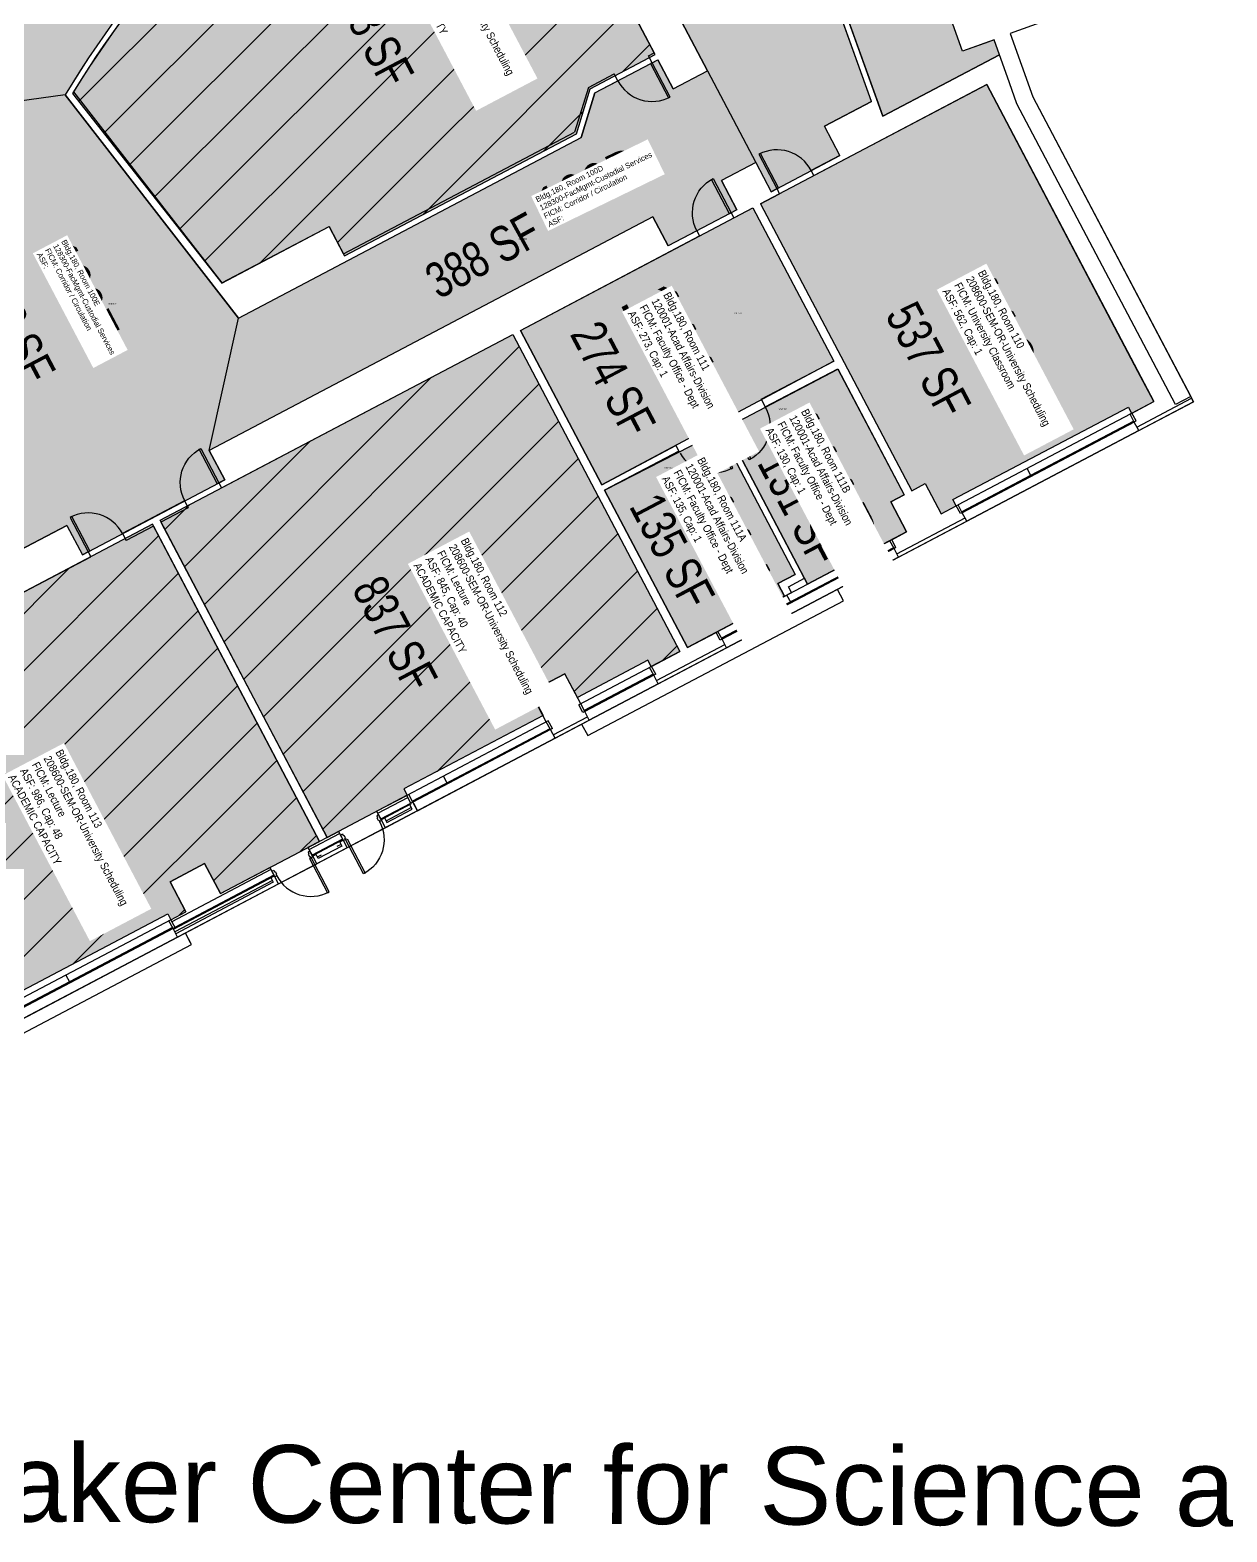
# Model space of a CAD drawing. Header units: inches. Extents: x 69211881 to 69215071, y 27675419 to 27678807.
# Drawn here: x 69212683 to 69213794, y 27675419 to 27676813 of the extents above; entities that cross this region are included whole.
import ezdxf
from ezdxf.enums import TextEntityAlignment as Align

# ---------------------------------------------------------------- set-up
doc = ezdxf.new("R2010")
doc.units = ezdxf.units.IN
doc.header["$LTSCALE"] = 0.25
doc.header["$MEASUREMENT"] = 0
doc.layers.get('0').update_dxf_attribs({"linetype": 'CONTINUOUS'})
for name, color, linetype in [('A-DOOR', 2, 'CONTINUOUS'), ('A-FLOR', 3, 'CONTINUOUS'), ('A-GLAZ', 1, 'CONTINUOUS'), ('A-IDEN-RNUM', 7, 'CONTINUOUS'), ('A-IDEN-SNUM', 4, 'CONTINUOUS'), ('A-IDEN-VNUM', 4, 'CONTINUOUS'), ('A-TTLB', 4, 'CONTINUOUS'), ('A-WALL', 5, 'CONTINUOUS'), ('AREA-ASSIGN', 7, 'CONTINUOUS'), ('AREA-GROSS', 1, 'CONTINUOUS'), ('AREA-TEXT', 3, 'CONTINUOUS'), ('Rooms-Capacity', 4, 'CONTINUOUS'), ('Rooms-Category-Color', 7, 'CONTINUOUS'), ('Rooms-College-Color', 7, 'CONTINUOUS'), ('Rooms-Department-Color', 7, 'CONTINUOUS'), ('Rooms-Division-Color', 7, 'CONTINUOUS'), ('Rooms-Information', 7, 'CONTINUOUS')]:
    doc.layers.add(name, color=color, linetype=linetype)
doc.styles.add('CP_AREA', font='arial.ttf', dxfattribs={"height": 15})
doc.styles.add('CP_ROOMSNUMBER', font='arial.ttf', dxfattribs={"height": 1})
doc.styles.add('CP_ROOMVNUMBER', font='arial.ttf', dxfattribs={"width": 0.85, "height": 0.075})
doc.styles.add('CP_TITLE', font='arial.ttf', dxfattribs={"width": 0.85, "height": 0.125})
pattern_1 = [(45, (0, 0), (-26.516504294, 26.516504294), [])]

# ---------------------------------------------------------------- blocks, each defined once
blk = doc.blocks.new('Z08D36')
at = {"linetype": 'Continuous', "lineweight": -3}
blk.add_lwpolyline([(-18, 0), (-16.25, 0), (-16.25, 36), (-18, 36)], close=True, dxfattribs=at)
blk.add_arc((-18, 0), 36, 0, 90)

msp = doc.modelspace()

# ---------------------------------------------------------------- hatches: boundary and pattern name
at = {"layer": 'Rooms-Capacity'}
h = msp.add_hatch(dxfattribs=at)
h.set_pattern_fill('ANSI31', color=256, scale=300, style=0)
h.set_pattern_definition(pattern_1)
edge = h.paths.add_edge_path()
edge.add_line((69212722.9, 27676753.8), (69212861.4, 27676577.8))
edge.add_line((69212861.4, 27676577.8), (69212961.1, 27676630.3))
edge.add_line((69212961.1, 27676630.3), (69212975.4, 27676603.1))
edge.add_line((69212975.4, 27676603.1), (69213190.5, 27676716.4))
edge.add_line((69213190.5, 27676716.4), (69213203.3, 27676758))
edge.add_line((69213203.3, 27676758), (69213263.6, 27676789.8))
edge.add_line((69213263.6, 27676789.8), (69213113.6, 27677074.5))
edge.add_line((69213113.6, 27677074.5), (69213053.3, 27677042.7))
edge.add_line((69213053.3, 27677042.7), (69213015.4, 27677054.5))
edge.add_arc((69213530.7, 27676260.6), 946.4, 122.989, 148.5983)
h = msp.add_hatch(dxfattribs=at)
h.set_pattern_fill('ANSI31', color=256, scale=300, style=0)
h.set_pattern_definition(pattern_1)
h.paths.add_polyline_path([(69213159.6, 27676176.4), (69213030.4, 27676108.3), (69213033.5, 27676102.6), (69212959.1, 27676063.4), (69212804.1, 27676357.7), (69213131.4, 27676530.2), (69213286.5, 27676235.9), (69213259.9, 27676221.9), (69213256.9, 27676227.7), (69213191.4, 27676193.2), (69213179.8, 27676215.3), (69213147.9, 27676198.5), (69213159.6, 27676176.4)])
h = msp.add_hatch(dxfattribs=at)
h.set_pattern_fill('ANSI31', color=256, scale=300, style=0)
h.set_pattern_definition(pattern_1)
h.paths.add_polyline_path([(69212814.1, 27675987), (69212828.2, 27675994.4), (69212813.5, 27676022.3), (69212845.4, 27676039.1), (69212860.1, 27676011.2), (69212952.1, 27676059.7), (69212797, 27676354), (69212426.3, 27676158.7), (69212564.8, 27675895.9), (69212581.4, 27675864.4), (69212589.3, 27675868.6), (69212586.5, 27675873.9), (69212811.3, 27675992.3), (69212814.1, 27675987)])
at = {"layer": 'Rooms-Category-Color', "true_color": 0xadadad}
for points in [[(69213041.7, 27677216), (69213129, 27677122.5), (69213312.3, 27676774.7), (69213357, 27676689.8), (69213371.4, 27676662.6), (69213435.1, 27676696.1), (69213420.7, 27676723.3), (69213464.4, 27676746.4), (69213298.9, 27677206.5), (69213302.7, 27677309.9)], [(69213474.9, 27676732.7), (69213583.1, 27676789.7), (69213578.1, 27676803.4), (69213548.9, 27676792.9), (69213536.7, 27676826.8), (69213570.6, 27676839), (69213577.2, 27676820.6), (69213676.3, 27676856.3), (69213523.3, 27677281.7), (69213424.1, 27677246), (69213471.9, 27677113.3), (69213451.9, 27677106.1), (69213504.1, 27676961), (69213405.5, 27676925.5)], [(69213312.3, 27676774.7), (69213357, 27676689.8), (69213325.2, 27676673), (69213339.5, 27676645.8), (69213275.8, 27676612.2), (69213261.5, 27676639.4), (69212849.8, 27676422.5), (69212876.8, 27676545.2), (69213194.8, 27676712.8), (69213207.7, 27676754.4), (69213266.1, 27676785.1), (69213280.4, 27676757.9)], [(69212716.1, 27676752.5), (69212486.3, 27676720.5), (69212459.1, 27676706.2), (69212492.6, 27676642.5), (69212519.9, 27676656.8), (69212654.6, 27676401), (69212627.4, 27676386.7), (69212661, 27676323), (69212717.7, 27676352.9), (69212732.1, 27676325.7), (69212864.1, 27676395.3), (69212849.8, 27676422.5), (69212876.8, 27676545.2)]]:
    msp.add_hatch(color=253, dxfattribs=at).paths.add_polyline_path(points)
h = msp.add_hatch(color=253, dxfattribs=at)
edge = h.paths.add_edge_path()
edge.add_line((69212716.1, 27676752.5), (69212486.3, 27676720.5))
edge.add_line((69212486.3, 27676720.5), (69212463.6, 27676763.6))
edge.add_line((69212463.6, 27676763.6), (69212445.4, 27676754.6))
edge.add_line((69212445.4, 27676754.6), (69212348.6, 27676938.3))
edge.add_line((69212348.6, 27676938.3), (69212364.9, 27676947.5))
edge.add_line((69212364.9, 27676947.5), (69212395.7, 27676976.6))
edge.add_line((69212395.7, 27676976.6), (69212391.3, 27676979.2))
edge.add_line((69212391.3, 27676979.2), (69212396, 27676986.9))
edge.add_line((69212396, 27676986.9), (69212437.9, 27677056.2))
edge.add_line((69212437.9, 27677056.2), (69212463.7, 27677040.6))
edge.add_line((69212463.7, 27677040.6), (69212635, 27677202.1))
edge.add_line((69212635, 27677202.1), (69212620.9, 27677228.8))
edge.add_line((69212620.9, 27677228.8), (69212628.9, 27677233))
edge.add_line((69212628.9, 27677233), (69212700.5, 27677270.8))
edge.add_line((69212700.5, 27677270.8), (69212779.2, 27677121.6))
edge.add_line((69212779.2, 27677121.6), (69212974, 27677191.7))
edge.add_line((69212974, 27677191.7), (69212963.5, 27677220.6))
edge.add_line((69212963.5, 27677220.6), (69213031.3, 27677245))
edge.add_line((69213031.3, 27677245), (69213041.7, 27677216))
edge.add_line((69213041.7, 27677216), (69213129, 27677122.5))
edge.add_line((69213129, 27677122.5), (69213097.2, 27677105.7))
edge.add_line((69213097.2, 27677105.7), (69213111.1, 27677079.2))
edge.add_line((69213111.1, 27677079.2), (69213052.8, 27677048.4))
edge.add_line((69213052.8, 27677048.4), (69213014.7, 27677060.2))
edge.add_arc((69213530.7, 27676260.6), 951.6, 122.8372, 148.8751)
at = {"layer": 'Rooms-Category-Color', "true_color": 0xffff64}
h = msp.add_hatch(color=51, dxfattribs=at)
edge = h.paths.add_edge_path()
edge.add_line((69212722.9, 27676753.8), (69212861.4, 27676577.8))
edge.add_line((69212861.4, 27676577.8), (69212961.1, 27676630.3))
edge.add_line((69212961.1, 27676630.3), (69212975.4, 27676603.1))
edge.add_line((69212975.4, 27676603.1), (69213190.5, 27676716.4))
edge.add_line((69213190.5, 27676716.4), (69213203.3, 27676758))
edge.add_line((69213203.3, 27676758), (69213263.6, 27676789.8))
edge.add_line((69213263.6, 27676789.8), (69213113.6, 27677074.5))
edge.add_line((69213113.6, 27677074.5), (69213053.3, 27677042.7))
edge.add_line((69213053.3, 27677042.7), (69213015.4, 27677054.5))
edge.add_arc((69213530.7, 27676260.6), 946.4, 122.989, 148.5983)
for points in [[(69213705.8, 27676456.9), (69213726.4, 27676467.8), (69213711.7, 27676495.7), (69213571.4, 27676762), (69213361.4, 27676651.4), (69213501.8, 27676385.1), (69213514.3, 27676391.7), (69213529, 27676363.7), (69213543, 27676371.1), (69213540, 27676376.9), (69213702.8, 27676462.6), (69213705.8, 27676456.9)], [(69213159.6, 27676176.4), (69213030.4, 27676108.3), (69213033.5, 27676102.6), (69212959.1, 27676063.4), (69212804.1, 27676357.7), (69213131.4, 27676530.2), (69213286.5, 27676235.9), (69213259.9, 27676221.9), (69213256.9, 27676227.7), (69213191.4, 27676193.2), (69213179.8, 27676215.3), (69213147.9, 27676198.5), (69213159.6, 27676176.4)], [(69212814.1, 27675987), (69212828.2, 27675994.4), (69212813.5, 27676022.3), (69212845.4, 27676039.1), (69212860.1, 27676011.2), (69212952.1, 27676059.7), (69212797, 27676354), (69212426.3, 27676158.7), (69212564.8, 27675895.9), (69212581.4, 27675864.4), (69212589.3, 27675868.6), (69212586.5, 27675873.9), (69212811.3, 27675992.3), (69212814.1, 27675987)]]:
    msp.add_hatch(color=51, dxfattribs=at).paths.add_polyline_path(points)
at = {"layer": 'Rooms-Category-Color', "true_color": 0xfa9ba3}
for points in [[(69213138.5, 27676533.9), (69213354.3, 27676647.7), (69213429.3, 27676505.4), (69213214, 27676390.6)], [(69213328.9, 27676443), (69213433.2, 27676498), (69213494.7, 27676381.4), (69213482.3, 27676374.8), (69213497, 27676346.9), (69213405.1, 27676298.4), (69213328.9, 27676443)], [(69213216.7, 27676385.5), (69213323.5, 27676440.4), (69213393.5, 27676307.5), (69213377.5, 27676299.1), (69213383.7, 27676287.2), (69213293.6, 27676239.6)]]:
    msp.add_hatch(color=241, dxfattribs=at).paths.add_polyline_path(points)
at = {"layer": 'Rooms-College-Color', "true_color": 0xadadad}
for points in [[(69213041.7, 27677216), (69213129, 27677122.5), (69213312.3, 27676774.7), (69213357, 27676689.8), (69213371.4, 27676662.6), (69213435.1, 27676696.1), (69213420.7, 27676723.3), (69213464.4, 27676746.4), (69213298.9, 27677206.5), (69213302.7, 27677309.9)], [(69213474.9, 27676732.7), (69213583.1, 27676789.7), (69213578.1, 27676803.4), (69213548.9, 27676792.9), (69213536.7, 27676826.8), (69213570.6, 27676839), (69213577.2, 27676820.6), (69213676.3, 27676856.3), (69213523.3, 27677281.7), (69213424.1, 27677246), (69213471.9, 27677113.3), (69213451.9, 27677106.1), (69213504.1, 27676961), (69213405.5, 27676925.5)], [(69213312.3, 27676774.7), (69213357, 27676689.8), (69213325.2, 27676673), (69213339.5, 27676645.8), (69213275.8, 27676612.2), (69213261.5, 27676639.4), (69212849.8, 27676422.5), (69212876.8, 27676545.2), (69213194.8, 27676712.8), (69213207.7, 27676754.4), (69213266.1, 27676785.1), (69213280.4, 27676757.9)], [(69212716.1, 27676752.5), (69212486.3, 27676720.5), (69212459.1, 27676706.2), (69212492.6, 27676642.5), (69212519.9, 27676656.8), (69212654.6, 27676401), (69212627.4, 27676386.7), (69212661, 27676323), (69212717.7, 27676352.9), (69212732.1, 27676325.7), (69212864.1, 27676395.3), (69212849.8, 27676422.5), (69212876.8, 27676545.2)]]:
    msp.add_hatch(color=253, dxfattribs=at).paths.add_polyline_path(points)
h = msp.add_hatch(color=253, dxfattribs=at)
edge = h.paths.add_edge_path()
edge.add_line((69212716.1, 27676752.5), (69212486.3, 27676720.5))
edge.add_line((69212486.3, 27676720.5), (69212463.6, 27676763.6))
edge.add_line((69212463.6, 27676763.6), (69212445.4, 27676754.6))
edge.add_line((69212445.4, 27676754.6), (69212348.6, 27676938.3))
edge.add_line((69212348.6, 27676938.3), (69212364.9, 27676947.5))
edge.add_line((69212364.9, 27676947.5), (69212395.7, 27676976.6))
edge.add_line((69212395.7, 27676976.6), (69212391.3, 27676979.2))
edge.add_line((69212391.3, 27676979.2), (69212396, 27676986.9))
edge.add_line((69212396, 27676986.9), (69212437.9, 27677056.2))
edge.add_line((69212437.9, 27677056.2), (69212463.7, 27677040.6))
edge.add_line((69212463.7, 27677040.6), (69212635, 27677202.1))
edge.add_line((69212635, 27677202.1), (69212620.9, 27677228.8))
edge.add_line((69212620.9, 27677228.8), (69212628.9, 27677233))
edge.add_line((69212628.9, 27677233), (69212700.5, 27677270.8))
edge.add_line((69212700.5, 27677270.8), (69212779.2, 27677121.6))
edge.add_line((69212779.2, 27677121.6), (69212974, 27677191.7))
edge.add_line((69212974, 27677191.7), (69212963.5, 27677220.6))
edge.add_line((69212963.5, 27677220.6), (69213031.3, 27677245))
edge.add_line((69213031.3, 27677245), (69213041.7, 27677216))
edge.add_line((69213041.7, 27677216), (69213129, 27677122.5))
edge.add_line((69213129, 27677122.5), (69213097.2, 27677105.7))
edge.add_line((69213097.2, 27677105.7), (69213111.1, 27677079.2))
edge.add_line((69213111.1, 27677079.2), (69213052.8, 27677048.4))
edge.add_line((69213052.8, 27677048.4), (69213014.7, 27677060.2))
edge.add_arc((69213530.7, 27676260.6), 951.6, 122.8372, 148.8751)
at = {"layer": 'Rooms-College-Color', "true_color": 0xffff64}
h = msp.add_hatch(color=51, dxfattribs=at)
edge = h.paths.add_edge_path()
edge.add_line((69212722.9, 27676753.8), (69212861.4, 27676577.8))
edge.add_line((69212861.4, 27676577.8), (69212961.1, 27676630.3))
edge.add_line((69212961.1, 27676630.3), (69212975.4, 27676603.1))
edge.add_line((69212975.4, 27676603.1), (69213190.5, 27676716.4))
edge.add_line((69213190.5, 27676716.4), (69213203.3, 27676758))
edge.add_line((69213203.3, 27676758), (69213263.6, 27676789.8))
edge.add_line((69213263.6, 27676789.8), (69213113.6, 27677074.5))
edge.add_line((69213113.6, 27677074.5), (69213053.3, 27677042.7))
edge.add_line((69213053.3, 27677042.7), (69213015.4, 27677054.5))
edge.add_arc((69213530.7, 27676260.6), 946.4, 122.989, 148.5983)
at = {"layer": 'Rooms-College-Color', "true_color": 0xffe090}
msp.add_hatch(color=41, dxfattribs=at).paths.add_polyline_path([(69213705.8, 27676456.9), (69213726.4, 27676467.8), (69213711.7, 27676495.7), (69213571.4, 27676762), (69213361.4, 27676651.4), (69213501.8, 27676385.1), (69213514.3, 27676391.7), (69213529, 27676363.7), (69213543, 27676371.1), (69213540, 27676376.9), (69213702.8, 27676462.6), (69213705.8, 27676456.9)])
at = {"layer": 'Rooms-College-Color', "true_color": 0xffff64}
for points in [[(69213138.5, 27676533.9), (69213354.3, 27676647.7), (69213429.3, 27676505.4), (69213214, 27676390.6)], [(69213159.6, 27676176.4), (69213030.4, 27676108.3), (69213033.5, 27676102.6), (69212959.1, 27676063.4), (69212804.1, 27676357.7), (69213131.4, 27676530.2), (69213286.5, 27676235.9), (69213259.9, 27676221.9), (69213256.9, 27676227.7), (69213191.4, 27676193.2), (69213179.8, 27676215.3), (69213147.9, 27676198.5), (69213159.6, 27676176.4)], [(69213328.9, 27676443), (69213433.2, 27676498), (69213494.7, 27676381.4), (69213482.3, 27676374.8), (69213497, 27676346.9), (69213405.1, 27676298.4), (69213328.9, 27676443)], [(69213216.7, 27676385.5), (69213323.5, 27676440.4), (69213393.5, 27676307.5), (69213377.5, 27676299.1), (69213383.7, 27676287.2), (69213293.6, 27676239.6)], [(69212814.1, 27675987), (69212828.2, 27675994.4), (69212813.5, 27676022.3), (69212845.4, 27676039.1), (69212860.1, 27676011.2), (69212952.1, 27676059.7), (69212797, 27676354), (69212426.3, 27676158.7), (69212564.8, 27675895.9), (69212581.4, 27675864.4), (69212589.3, 27675868.6), (69212586.5, 27675873.9), (69212811.3, 27675992.3), (69212814.1, 27675987)]]:
    msp.add_hatch(color=51, dxfattribs=at).paths.add_polyline_path(points)
at = {"layer": 'Rooms-Department-Color', "true_color": 0xacacac}
for points in [[(69213041.7, 27677216), (69213129, 27677122.5), (69213312.3, 27676774.7), (69213357, 27676689.8), (69213371.4, 27676662.6), (69213435.1, 27676696.1), (69213420.7, 27676723.3), (69213464.4, 27676746.4), (69213298.9, 27677206.5), (69213302.7, 27677309.9)], [(69213474.9, 27676732.7), (69213583.1, 27676789.7), (69213578.1, 27676803.4), (69213548.9, 27676792.9), (69213536.7, 27676826.8), (69213570.6, 27676839), (69213577.2, 27676820.6), (69213676.3, 27676856.3), (69213523.3, 27677281.7), (69213424.1, 27677246), (69213471.9, 27677113.3), (69213451.9, 27677106.1), (69213504.1, 27676961), (69213405.5, 27676925.5)], [(69213312.3, 27676774.7), (69213357, 27676689.8), (69213325.2, 27676673), (69213339.5, 27676645.8), (69213275.8, 27676612.2), (69213261.5, 27676639.4), (69212849.8, 27676422.5), (69212876.8, 27676545.2), (69213194.8, 27676712.8), (69213207.7, 27676754.4), (69213266.1, 27676785.1), (69213280.4, 27676757.9)], [(69212716.1, 27676752.5), (69212486.3, 27676720.5), (69212459.1, 27676706.2), (69212492.6, 27676642.5), (69212519.9, 27676656.8), (69212654.6, 27676401), (69212627.4, 27676386.7), (69212661, 27676323), (69212717.7, 27676352.9), (69212732.1, 27676325.7), (69212864.1, 27676395.3), (69212849.8, 27676422.5), (69212876.8, 27676545.2)]]:
    msp.add_hatch(color=253, dxfattribs=at).paths.add_polyline_path(points)
h = msp.add_hatch(color=253, dxfattribs=at)
edge = h.paths.add_edge_path()
edge.add_line((69212716.1, 27676752.5), (69212486.3, 27676720.5))
edge.add_line((69212486.3, 27676720.5), (69212463.6, 27676763.6))
edge.add_line((69212463.6, 27676763.6), (69212445.4, 27676754.6))
edge.add_line((69212445.4, 27676754.6), (69212348.6, 27676938.3))
edge.add_line((69212348.6, 27676938.3), (69212364.9, 27676947.5))
edge.add_line((69212364.9, 27676947.5), (69212395.7, 27676976.6))
edge.add_line((69212395.7, 27676976.6), (69212391.3, 27676979.2))
edge.add_line((69212391.3, 27676979.2), (69212396, 27676986.9))
edge.add_line((69212396, 27676986.9), (69212437.9, 27677056.2))
edge.add_line((69212437.9, 27677056.2), (69212463.7, 27677040.6))
edge.add_line((69212463.7, 27677040.6), (69212635, 27677202.1))
edge.add_line((69212635, 27677202.1), (69212620.9, 27677228.8))
edge.add_line((69212620.9, 27677228.8), (69212628.9, 27677233))
edge.add_line((69212628.9, 27677233), (69212700.5, 27677270.8))
edge.add_line((69212700.5, 27677270.8), (69212779.2, 27677121.6))
edge.add_line((69212779.2, 27677121.6), (69212974, 27677191.7))
edge.add_line((69212974, 27677191.7), (69212963.5, 27677220.6))
edge.add_line((69212963.5, 27677220.6), (69213031.3, 27677245))
edge.add_line((69213031.3, 27677245), (69213041.7, 27677216))
edge.add_line((69213041.7, 27677216), (69213129, 27677122.5))
edge.add_line((69213129, 27677122.5), (69213097.2, 27677105.7))
edge.add_line((69213097.2, 27677105.7), (69213111.1, 27677079.2))
edge.add_line((69213111.1, 27677079.2), (69213052.8, 27677048.4))
edge.add_line((69213052.8, 27677048.4), (69213014.7, 27677060.2))
edge.add_arc((69213530.7, 27676260.6), 951.6, 122.8372, 148.8751)
at = {"layer": 'Rooms-Department-Color', "true_color": 0x003fff}
h = msp.add_hatch(color=160, dxfattribs=at)
edge = h.paths.add_edge_path()
edge.add_line((69212722.9, 27676753.8), (69212861.4, 27676577.8))
edge.add_line((69212861.4, 27676577.8), (69212961.1, 27676630.3))
edge.add_line((69212961.1, 27676630.3), (69212975.4, 27676603.1))
edge.add_line((69212975.4, 27676603.1), (69213190.5, 27676716.4))
edge.add_line((69213190.5, 27676716.4), (69213203.3, 27676758))
edge.add_line((69213203.3, 27676758), (69213263.6, 27676789.8))
edge.add_line((69213263.6, 27676789.8), (69213113.6, 27677074.5))
edge.add_line((69213113.6, 27677074.5), (69213053.3, 27677042.7))
edge.add_line((69213053.3, 27677042.7), (69213015.4, 27677054.5))
edge.add_arc((69213530.7, 27676260.6), 946.4, 122.989, 148.5983)
for points in [[(69213705.8, 27676456.9), (69213726.4, 27676467.8), (69213711.7, 27676495.7), (69213571.4, 27676762), (69213361.4, 27676651.4), (69213501.8, 27676385.1), (69213514.3, 27676391.7), (69213529, 27676363.7), (69213543, 27676371.1), (69213540, 27676376.9), (69213702.8, 27676462.6), (69213705.8, 27676456.9)], [(69213159.6, 27676176.4), (69213030.4, 27676108.3), (69213033.5, 27676102.6), (69212959.1, 27676063.4), (69212804.1, 27676357.7), (69213131.4, 27676530.2), (69213286.5, 27676235.9), (69213259.9, 27676221.9), (69213256.9, 27676227.7), (69213191.4, 27676193.2), (69213179.8, 27676215.3), (69213147.9, 27676198.5), (69213159.6, 27676176.4)], [(69212814.1, 27675987), (69212828.2, 27675994.4), (69212813.5, 27676022.3), (69212845.4, 27676039.1), (69212860.1, 27676011.2), (69212952.1, 27676059.7), (69212797, 27676354), (69212426.3, 27676158.7), (69212564.8, 27675895.9), (69212581.4, 27675864.4), (69212589.3, 27675868.6), (69212586.5, 27675873.9), (69212811.3, 27675992.3), (69212814.1, 27675987)]]:
    msp.add_hatch(color=160, dxfattribs=at).paths.add_polyline_path(points)
at = {"layer": 'Rooms-Department-Color', "true_color": 0x62f98f}
for points in [[(69213138.5, 27676533.9), (69213354.3, 27676647.7), (69213429.3, 27676505.4), (69213214, 27676390.6)], [(69213328.9, 27676443), (69213433.2, 27676498), (69213494.7, 27676381.4), (69213482.3, 27676374.8), (69213497, 27676346.9), (69213405.1, 27676298.4), (69213328.9, 27676443)], [(69213216.7, 27676385.5), (69213323.5, 27676440.4), (69213393.5, 27676307.5), (69213377.5, 27676299.1), (69213383.7, 27676287.2), (69213293.6, 27676239.6)]]:
    msp.add_hatch(color=91, dxfattribs=at).paths.add_polyline_path(points)
at = {"layer": 'Rooms-Division-Color', "true_color": 0xadadad}
for points in [[(69213041.7, 27677216), (69213129, 27677122.5), (69213312.3, 27676774.7), (69213357, 27676689.8), (69213371.4, 27676662.6), (69213435.1, 27676696.1), (69213420.7, 27676723.3), (69213464.4, 27676746.4), (69213298.9, 27677206.5), (69213302.7, 27677309.9)], [(69213474.9, 27676732.7), (69213583.1, 27676789.7), (69213578.1, 27676803.4), (69213548.9, 27676792.9), (69213536.7, 27676826.8), (69213570.6, 27676839), (69213577.2, 27676820.6), (69213676.3, 27676856.3), (69213523.3, 27677281.7), (69213424.1, 27677246), (69213471.9, 27677113.3), (69213451.9, 27677106.1), (69213504.1, 27676961), (69213405.5, 27676925.5)], [(69213312.3, 27676774.7), (69213357, 27676689.8), (69213325.2, 27676673), (69213339.5, 27676645.8), (69213275.8, 27676612.2), (69213261.5, 27676639.4), (69212849.8, 27676422.5), (69212876.8, 27676545.2), (69213194.8, 27676712.8), (69213207.7, 27676754.4), (69213266.1, 27676785.1), (69213280.4, 27676757.9)], [(69212716.1, 27676752.5), (69212486.3, 27676720.5), (69212459.1, 27676706.2), (69212492.6, 27676642.5), (69212519.9, 27676656.8), (69212654.6, 27676401), (69212627.4, 27676386.7), (69212661, 27676323), (69212717.7, 27676352.9), (69212732.1, 27676325.7), (69212864.1, 27676395.3), (69212849.8, 27676422.5), (69212876.8, 27676545.2)]]:
    msp.add_hatch(color=253, dxfattribs=at).paths.add_polyline_path(points)
h = msp.add_hatch(color=253, dxfattribs=at)
edge = h.paths.add_edge_path()
edge.add_line((69212716.1, 27676752.5), (69212486.3, 27676720.5))
edge.add_line((69212486.3, 27676720.5), (69212463.6, 27676763.6))
edge.add_line((69212463.6, 27676763.6), (69212445.4, 27676754.6))
edge.add_line((69212445.4, 27676754.6), (69212348.6, 27676938.3))
edge.add_line((69212348.6, 27676938.3), (69212364.9, 27676947.5))
edge.add_line((69212364.9, 27676947.5), (69212395.7, 27676976.6))
edge.add_line((69212395.7, 27676976.6), (69212391.3, 27676979.2))
edge.add_line((69212391.3, 27676979.2), (69212396, 27676986.9))
edge.add_line((69212396, 27676986.9), (69212437.9, 27677056.2))
edge.add_line((69212437.9, 27677056.2), (69212463.7, 27677040.6))
edge.add_line((69212463.7, 27677040.6), (69212635, 27677202.1))
edge.add_line((69212635, 27677202.1), (69212620.9, 27677228.8))
edge.add_line((69212620.9, 27677228.8), (69212628.9, 27677233))
edge.add_line((69212628.9, 27677233), (69212700.5, 27677270.8))
edge.add_line((69212700.5, 27677270.8), (69212779.2, 27677121.6))
edge.add_line((69212779.2, 27677121.6), (69212974, 27677191.7))
edge.add_line((69212974, 27677191.7), (69212963.5, 27677220.6))
edge.add_line((69212963.5, 27677220.6), (69213031.3, 27677245))
edge.add_line((69213031.3, 27677245), (69213041.7, 27677216))
edge.add_line((69213041.7, 27677216), (69213129, 27677122.5))
edge.add_line((69213129, 27677122.5), (69213097.2, 27677105.7))
edge.add_line((69213097.2, 27677105.7), (69213111.1, 27677079.2))
edge.add_line((69213111.1, 27677079.2), (69213052.8, 27677048.4))
edge.add_line((69213052.8, 27677048.4), (69213014.7, 27677060.2))
edge.add_arc((69213530.7, 27676260.6), 951.6, 122.8372, 148.8751)
at = {"layer": 'Rooms-Division-Color', "true_color": 0x003fff}
h = msp.add_hatch(color=160, dxfattribs=at)
edge = h.paths.add_edge_path()
edge.add_line((69212722.9, 27676753.8), (69212861.4, 27676577.8))
edge.add_line((69212861.4, 27676577.8), (69212961.1, 27676630.3))
edge.add_line((69212961.1, 27676630.3), (69212975.4, 27676603.1))
edge.add_line((69212975.4, 27676603.1), (69213190.5, 27676716.4))
edge.add_line((69213190.5, 27676716.4), (69213203.3, 27676758))
edge.add_line((69213203.3, 27676758), (69213263.6, 27676789.8))
edge.add_line((69213263.6, 27676789.8), (69213113.6, 27677074.5))
edge.add_line((69213113.6, 27677074.5), (69213053.3, 27677042.7))
edge.add_line((69213053.3, 27677042.7), (69213015.4, 27677054.5))
edge.add_arc((69213530.7, 27676260.6), 946.4, 122.989, 148.5983)
for points in [[(69213705.8, 27676456.9), (69213726.4, 27676467.8), (69213711.7, 27676495.7), (69213571.4, 27676762), (69213361.4, 27676651.4), (69213501.8, 27676385.1), (69213514.3, 27676391.7), (69213529, 27676363.7), (69213543, 27676371.1), (69213540, 27676376.9), (69213702.8, 27676462.6), (69213705.8, 27676456.9)], [(69213159.6, 27676176.4), (69213030.4, 27676108.3), (69213033.5, 27676102.6), (69212959.1, 27676063.4), (69212804.1, 27676357.7), (69213131.4, 27676530.2), (69213286.5, 27676235.9), (69213259.9, 27676221.9), (69213256.9, 27676227.7), (69213191.4, 27676193.2), (69213179.8, 27676215.3), (69213147.9, 27676198.5), (69213159.6, 27676176.4)], [(69212814.1, 27675987), (69212828.2, 27675994.4), (69212813.5, 27676022.3), (69212845.4, 27676039.1), (69212860.1, 27676011.2), (69212952.1, 27676059.7), (69212797, 27676354), (69212426.3, 27676158.7), (69212564.8, 27675895.9), (69212581.4, 27675864.4), (69212589.3, 27675868.6), (69212586.5, 27675873.9), (69212811.3, 27675992.3), (69212814.1, 27675987)]]:
    msp.add_hatch(color=160, dxfattribs=at).paths.add_polyline_path(points)
at = {"layer": 'Rooms-Division-Color', "true_color": 0x62f98f}
for points in [[(69213138.5, 27676533.9), (69213354.3, 27676647.7), (69213429.3, 27676505.4), (69213214, 27676390.6)], [(69213328.9, 27676443), (69213433.2, 27676498), (69213494.7, 27676381.4), (69213482.3, 27676374.8), (69213497, 27676346.9), (69213405.1, 27676298.4), (69213328.9, 27676443)], [(69213216.7, 27676385.5), (69213323.5, 27676440.4), (69213393.5, 27676307.5), (69213377.5, 27676299.1), (69213383.7, 27676287.2), (69213293.6, 27676239.6)]]:
    msp.add_hatch(color=91, dxfattribs=at).paths.add_polyline_path(points)

# ---------------------------------------------------------------- linework, layer by layer
at = {"layer": 'A-DOOR'}
for points in [[(69213006.9, 27676084.3), (69213005.2, 27676083.4), (69213006, 27676081.8), (69213005.3, 27676081.5), (69213006.4, 27676079.3), (69213007.1, 27676079.7), (69213007.9, 27676078.1), (69213009.7, 27676079)], [(69212971.5, 27676065.6), (69212973.3, 27676066.6), (69212974.1, 27676065), (69212974.8, 27676065.4), (69212975.9, 27676063.2), (69212975.3, 27676062.9), (69212976.1, 27676061.3), (69212974.3, 27676060.4)], [(69212943.2, 27676050.7), (69212941.5, 27676049.8), (69212942.3, 27676048.2), (69212941.6, 27676047.9), (69212942.7, 27676045.7), (69212943.4, 27676046.1), (69212944.2, 27676044.5), (69212946, 27676045.5)], [(69212907.8, 27676032.1), (69212909.6, 27676033), (69212910.4, 27676031.5), (69212911.1, 27676031.8), (69212912.2, 27676029.7), (69212911.6, 27676029.3), (69212912.4, 27676027.8), (69212910.6, 27676026.8)]]:
    msp.add_lwpolyline(points, close=True, dxfattribs=at)
at = {"layer": 'A-FLOR'}
for p, q in [((69212959.1, 27676063.4), (69212952.1, 27676059.7)), ((69212827.6, 27675974.6), (69212831.9, 27675966.3)), ((69212833.2, 27675964), (69212827.6, 27675974.6)), ((69212549.8, 27675814.7), (69212833.2, 27675964))]:
    msp.add_line(p, q, dxfattribs=at)
msp.add_lwpolyline([(69213195.4, 27676168.4), (69213201, 27676157.8), (69213438.3, 27676282.9), (69213432.7, 27676293.5)], dxfattribs=at)
at = {"layer": 'A-GLAZ'}
for p, q in [((69213704.4, 27676456.1), (69213544.8, 27676372)), ((69213706.1, 27676457.1), (69213704.4, 27676456.1)), ((69213708.2, 27676448.8), (69213704.4, 27676456.1)), ((69213708.2, 27676448.8), (69213548.6, 27676364.7)), ((69213707.8, 27676449.7), (69213612, 27676399.3)), ((69213712.4, 27676440.9), (69213552.8, 27676356.8)), ((69213552.8, 27676356.8), (69213712.4, 27676440.9)), ((69213612.7, 27676398.5), (69213608.8, 27676405.8)), ((69213612, 27676399.3), (69213548.2, 27676365.6)), ((69213543, 27676371.1), (69213544.8, 27676372)), ((69213548.6, 27676364.7), (69213544.8, 27676372)), ((69213483.2, 27676339.6), (69213320.1, 27676253.6)), ((69213484.8, 27676332.2), (69213325.2, 27676248.2)), ((69213485.3, 27676331.4), (69213325.7, 27676247.3)), ((69213485.3, 27676331.4), (69213481.4, 27676338.7)), ((69213489.5, 27676323.4), (69213329.9, 27676239.3)), ((69213329.9, 27676239.3), (69213489.5, 27676323.4)), ((69213389.7, 27676281), (69213385.9, 27676288.3)), ((69213325.7, 27676247.3), (69213321.9, 27676254.6)), ((69213260.3, 27676222.1), (69213192.7, 27676186.5)), ((69213262.3, 27676213.9), (69213258.5, 27676221.2)), ((69213261.9, 27676214.8), (69213197.8, 27676181)), ((69213262.3, 27676213.9), (69213198.3, 27676180.1)), ((69213266.5, 27676205.9), (69213202.5, 27676172.2)), ((69213202.5, 27676172.2), (69213266.5, 27676205.9)), ((69213198.3, 27676180.1), (69213194.5, 27676187.4)), ((69213164.4, 27676171.6), (69213033.1, 27676102.4)), ((69213166, 27676164.2), (69213038.3, 27676096.9)), ((69213166.5, 27676163.4), (69213038.7, 27676096)), ((69213166.5, 27676163.4), (69213162.6, 27676170.7)), ((69213170.7, 27676155.4), (69213042.9, 27676088.1)), ((69213042.9, 27676088.1), (69213170.7, 27676155.4)), ((69213070.9, 27676113), (69213067.1, 27676120.3)), ((69213038.7, 27676096), (69213034.9, 27676103.3)), ((69213013.2, 27676072.4), (69212977.8, 27676053.8)), ((69212914.1, 27676020.2), (69212949.5, 27676038.8)), ((69212814.2, 27675987), (69212587.4, 27675867.5)), ((69212816.2, 27675978.8), (69212812.4, 27675986.1)), ((69212815.8, 27675979.7), (69212592.5, 27675862)), ((69212816.2, 27675978.8), (69212593, 27675861.1)), ((69212820.4, 27675970.8), (69212597.2, 27675853.2)), ((69212597.2, 27675853.2), (69212820.4, 27675970.8)), ((69212720.7, 27675928.5), (69212716.8, 27675935.7))]:
    msp.add_line(p, q, dxfattribs=at)
for points in [[(69213006.1, 27676085.8), (69213034.1, 27676100.5)], [(69213008.9, 27676080.5), (69213036.9, 27676095.2)], [(69213037.3, 27676094.6), (69213009.3, 27676079.8)], [(69213013.9, 27676078.9), (69213037.2, 27676091.1)], [(69212942.4, 27676052.2), (69212970.7, 27676067.1)], [(69212973.5, 27676061.8), (69212945.2, 27676046.9)], [(69212973.9, 27676061.2), (69212945.6, 27676046.3)], [(69212972.1, 27676056.8), (69212968.2, 27676054.8)], [(69212950.2, 27676045.3), (69212954.1, 27676047.3)], [(69212907, 27676033.6), (69212815.2, 27675985.1)], [(69212816.5, 27675978.2), (69212910.2, 27676027.6)], [(69212909.8, 27676028.3), (69212817.9, 27675979.8)], [(69212908.4, 27676023.3), (69212817.9, 27675975.6)]]:
    msp.add_lwpolyline(points, dxfattribs=at)
at = {"layer": 'A-WALL'}
for p, q in [((69213312.3, 27676774.7), (69213129, 27677122.5)), ((69213262.7, 27676791.5), (69213113.6, 27677074.5)), ((69213464.4, 27676746.4), (69213367.9, 27677014.6)), ((69213474.9, 27676732.7), (69213405.5, 27676925.5)), ((69213257.4, 27676788.7), (69213262.7, 27676791.5)), ((69213260.8, 27676782.3), (69213257.4, 27676788.7)), ((69213260.8, 27676782.3), (69213266.1, 27676785.1)), ((69213280.4, 27676757.9), (69213266.1, 27676785.1)), ((69213583.1, 27676789.7), (69213474.9, 27676732.7)), ((69213201.7, 27676759.4), (69213225.6, 27676772)), ((69213207.7, 27676754.4), (69213228.9, 27676765.5)), ((69213228.9, 27676765.5), (69213225.6, 27676772)), ((69213280.4, 27676757.9), (69213312.3, 27676774.7)), ((69213411, 27676677.5), (69213571.4, 27676762)), ((69213571.4, 27676762), (69213726.4, 27676467.8)), ((69212716.1, 27676752.5), (69212876.8, 27676545.2)), ((69212723.9, 27676755.4), (69212861.6, 27676577.9)), ((69213201.7, 27676759.4), (69213188.8, 27676717.8)), ((69213207.7, 27676754.4), (69213194.8, 27676712.8)), ((69213464.4, 27676746.4), (69213420.7, 27676723.3)), ((69213435.1, 27676696.1), (69213420.7, 27676723.3)), ((69212876.8, 27676545.2), (69213194.8, 27676712.8)), ((69212974.5, 27676604.9), (69213188.8, 27676717.8)), ((69213435.1, 27676696.1), (69213408.5, 27676682.1)), ((69213357, 27676689.8), (69213325.2, 27676673)), ((69213357, 27676689.8), (69213371.4, 27676662.6)), ((69213411, 27676677.5), (69213408.5, 27676682.1)), ((69213339.5, 27676645.8), (69213325.2, 27676673)), ((69213376.7, 27676665.4), (69213371.4, 27676662.6)), ((69213379.1, 27676660.7), (69213376.7, 27676665.4)), ((69213361.4, 27676651.4), (69213379.1, 27676660.7)), ((69213361.4, 27676651.4), (69213501.8, 27676385.1)), ((69213261.5, 27676639.4), (69212849.8, 27676422.5)), ((69213261.5, 27676639.4), (69213275.8, 27676612.2)), ((69213339.5, 27676645.8), (69213334.2, 27676643)), ((69213334.2, 27676643), (69213336.7, 27676638.3)), ((69213336.7, 27676638.3), (69213354.3, 27676647.7)), ((69213354.3, 27676647.7), (69213429.3, 27676505.4)), ((69212861.6, 27676577.9), (69212961.1, 27676630.3)), ((69212974.5, 27676604.9), (69212961.1, 27676630.3)), ((69213302.4, 27676626.2), (69213275.8, 27676612.2)), ((69213302.4, 27676626.2), (69213304.8, 27676621.6)), ((69213138.5, 27676533.9), (69213304.8, 27676621.6)), ((69212861.2, 27676387.8), (69213131.4, 27676530.2)), ((69213131.4, 27676530.2), (69213286.5, 27676235.9)), ((69213138.5, 27676533.9), (69213214, 27676390.6)), ((69213362.1, 27676469.9), (69213429.3, 27676505.4)), ((69213365.8, 27676462.8), (69213433.1, 27676498.3)), ((69213433.1, 27676498.3), (69213494.7, 27676381.4)), ((69213362.1, 27676469.9), (69213365.8, 27676462.8)), ((69213710.7, 27676444.1), (69213761.5, 27676470.9)), ((69213706.1, 27676457.1), (69213726.4, 27676467.8)), ((69213710, 27676449.8), (69213706.1, 27676457.1)), ((69213706.1, 27676457.1), (69213706.1, 27676457.1)), ((69213314.7, 27676444.1), (69213330.5, 27676452.7)), ((69213318.1, 27676437.8), (69213314.7, 27676444.1)), ((69213334.3, 27676445.7), (69213328.9, 27676443)), ((69213328.9, 27676443), (69213405.1, 27676298.4)), ((69213330.5, 27676452.7), (69213334.3, 27676445.7)), ((69213710, 27676449.8), (69213708.2, 27676448.8)), ((69213712.4, 27676440.9), (69213708.2, 27676448.8)), ((69213323.5, 27676440.4), (69213318.1, 27676437.8)), ((69213323.5, 27676440.4), (69213393.5, 27676307.5)), ((69212849.8, 27676422.5), (69212864.1, 27676395.3)), ((69213214, 27676390.6), (69213282.9, 27676427.2)), ((69213285.7, 27676421.9), (69213216.7, 27676385.5)), ((69213282.9, 27676427.2), (69213285.7, 27676421.9)), ((69212864.1, 27676395.3), (69212858.8, 27676392.5)), ((69212858.8, 27676392.5), (69212861.2, 27676387.8)), ((69213501.8, 27676385.1), (69213514.3, 27676391.7)), ((69213514.3, 27676391.7), (69213529, 27676363.7)), ((69212826.9, 27676375.7), (69212769.2, 27676345.3)), ((69212826.9, 27676375.7), (69212830.3, 27676369.3)), ((69213216.7, 27676385.5), (69213293.6, 27676239.6)), ((69213482.3, 27676374.8), (69213494.7, 27676381.4)), ((69213497, 27676346.9), (69213482.3, 27676374.8)), ((69212830.3, 27676369.3), (69212805, 27676355.9)), ((69213487.8, 27676326.6), (69213551.2, 27676360)), ((69213529, 27676363.7), (69213543, 27676371.1)), ((69213546.9, 27676363.8), (69213543, 27676371.1)), ((69213543, 27676371.1), (69213543, 27676371.1)), ((69213548.6, 27676364.7), (69213546.9, 27676363.8)), ((69213552.8, 27676356.8), (69213548.6, 27676364.7)), ((69212717.7, 27676352.9), (69212661, 27676323)), ((69212717.7, 27676352.9), (69212732.1, 27676325.7)), ((69212769.2, 27676345.3), (69212772.6, 27676338.9)), ((69212797.9, 27676352.2), (69212772.6, 27676338.9)), ((69212797.9, 27676352.2), (69212952.1, 27676059.7)), ((69212805, 27676355.9), (69212959.1, 27676063.4)), ((69213483.2, 27676339.6), (69213497, 27676346.9)), ((69213489.5, 27676323.4), (69213552.8, 27676356.8)), ((69213487.1, 27676332.3), (69213483.2, 27676339.6)), ((69213487.1, 27676332.3), (69213485.3, 27676331.4)), ((69213489.5, 27676323.4), (69213485.3, 27676331.4)), ((69212426.3, 27676158.6), (69212739.8, 27676323.8)), ((69212737.4, 27676328.5), (69212732.1, 27676325.7)), ((69212737.4, 27676328.5), (69212739.8, 27676323.8)), ((69213377.5, 27676299.1), (69213393.5, 27676307.5)), ((69213387.3, 27676295.9), (69213402.3, 27676303.8)), ((69213383.7, 27676287.2), (69213377.5, 27676299.1)), ((69213383.7, 27676287.2), (69213390.1, 27676290.5)), ((69213390.1, 27676290.5), (69213387.3, 27676295.9)), ((69213293.6, 27676239.6), (69213320.1, 27676253.6)), ((69213323.9, 27676246.3), (69213320.1, 27676253.6)), ((69213325.7, 27676247.3), (69213323.9, 27676246.3)), ((69213329.9, 27676239.3), (69213325.7, 27676247.3)), ((69213260.3, 27676222.1), (69213286.5, 27676235.9)), ((69213264.8, 27676209.1), (69213328.2, 27676242.5)), ((69213266.5, 27676205.9), (69213329.9, 27676239.3)), ((69213264.1, 27676214.8), (69213260.3, 27676222.1)), ((69213147.9, 27676198.5), (69213179.8, 27676215.3)), ((69213194.5, 27676187.4), (69213179.8, 27676215.3)), ((69213264.1, 27676214.8), (69213262.3, 27676213.9)), ((69213266.5, 27676205.9), (69213262.3, 27676213.9)), ((69213162.6, 27676170.7), (69213147.9, 27676198.5)), ((69213196.5, 27676179.2), (69213192.7, 27676186.5)), ((69213198.3, 27676180.1), (69213196.5, 27676179.2)), ((69213202.5, 27676172.2), (69213198.3, 27676180.1)), ((69213168.2, 27676164.3), (69213164.4, 27676171.6)), ((69213168.2, 27676164.3), (69213166.5, 27676163.4)), ((69213170.7, 27676155.4), (69213166.5, 27676163.4)), ((69213169, 27676158.6), (69213200.8, 27676175.4)), ((69213170.7, 27676155.4), (69213202.5, 27676172.2)), ((69213005.1, 27676087.7), (69213033.1, 27676102.4)), ((69213037, 27676095.1), (69213033.1, 27676102.4)), ((69213038.7, 27676096), (69213037, 27676095.1)), ((69213042.9, 27676088.1), (69213038.7, 27676096)), ((69213005.1, 27676087.7), (69213009.5, 27676079.5)), ((69212845.4, 27676039.1), (69212813.5, 27676022.3)), ((69212860.1, 27676011.2), (69212845.4, 27676039.1)), ((69212860.1, 27676011.2), (69212906.1, 27676035.5)), ((69212906.1, 27676035.5), (69212910.4, 27676027.3)), ((69212813.5, 27676022.3), (69212828.2, 27675994.4)), ((69212814.2, 27675987), (69212828.2, 27675994.4)), ((69212818, 27675979.7), (69212814.2, 27675987)), ((69212818, 27675979.7), (69212816.2, 27675978.8)), ((69212820.4, 27675970.8), (69212816.2, 27675978.8))]:
    msp.add_line(p, q, dxfattribs=at)
for points in [[(69214175.1, 27677018.8), (69213593, 27676809.3), (69213614.1, 27676750.6), (69213760.6, 27676472.6), (69213746.5, 27676465.2), (69213599.4, 27676744.2), (69213592.5, 27676763.5), (69213578.1, 27676803.4), (69213569.8, 27676800.4), (69213548.9, 27676792.9), (69213541.1, 27676814.5)], [(69213712.4, 27676440.9), (69213763.2, 27676467.6), (69213761.5, 27676470.9)], [(69213039.2, 27676095.2), (69213042.9, 27676088.1), (69213013.2, 27676072.4), (69213009.5, 27676079.5)], [(69213012.7, 27676081.2), (69213014.7, 27676077.3), (69213038, 27676089.6), (69213036, 27676093.5)], [(69212959.1, 27676063.4), (69212969.8, 27676069), (69212974.1, 27676060.8)], [(69212952.1, 27676059.7), (69212941.4, 27676054.1), (69212945.8, 27676045.9)], [(69212974.1, 27676060.8), (69212977.8, 27676053.8), (69212949.5, 27676038.8), (69212945.8, 27676045.9)], [(69212974.1, 27676060.8), (69212970.9, 27676059.1), (69212972.9, 27676055.3), (69212951, 27676043.7), (69212949, 27676047.6), (69212945.8, 27676045.9)], [(69212907.2, 27676025.6), (69212909.2, 27676021.7), (69212818.7, 27675974)], [(69212820.4, 27675970.8), (69212914.1, 27676020.2), (69212910.4, 27676027.3)]]:
    msp.add_lwpolyline(points, dxfattribs=at)
for radius, start, end in [(951.6, 122.8372, 148.8751), (946.4, 122.9854, 148.4791)]:
    msp.add_arc((69213530.7, 27676260.6), radius, start, end, dxfattribs=at)
at = {"layer": 'AREA-ASSIGN'}
for points in [[(69213041.7, 27677216), (69213129, 27677122.5), (69213312.3, 27676774.7), (69213357, 27676689.8), (69213371.4, 27676662.6), (69213435.1, 27676696.1), (69213420.7, 27676723.3), (69213464.4, 27676746.4), (69213298.9, 27677206.5), (69213302.7, 27677309.9)], [(69213474.9, 27676732.7), (69213583.1, 27676789.7), (69213578.1, 27676803.4), (69213548.9, 27676792.9), (69213536.7, 27676826.8), (69213570.6, 27676839), (69213577.2, 27676820.6), (69213676.3, 27676856.3), (69213523.3, 27677281.7), (69213424.1, 27677246), (69213471.9, 27677113.3), (69213451.9, 27677106.1), (69213504.1, 27676961), (69213405.5, 27676925.5)], [(69213312.3, 27676774.7), (69213357, 27676689.8), (69213325.2, 27676673), (69213339.5, 27676645.8), (69213275.8, 27676612.2), (69213261.5, 27676639.4), (69212849.8, 27676422.5), (69212876.8, 27676545.2), (69213194.8, 27676712.8), (69213207.7, 27676754.4), (69213266.1, 27676785.1), (69213280.4, 27676757.9)], [(69213705.8, 27676456.9), (69213726.4, 27676467.8), (69213711.7, 27676495.7), (69213571.4, 27676762), (69213361.4, 27676651.4), (69213501.8, 27676385.1), (69213514.3, 27676391.7), (69213529, 27676363.7), (69213543, 27676371.1), (69213540, 27676376.9), (69213702.8, 27676462.6), (69213705.8, 27676456.9)], [(69212716.1, 27676752.5), (69212486.3, 27676720.5), (69212459.1, 27676706.2), (69212492.6, 27676642.5), (69212519.9, 27676656.8), (69212654.6, 27676401), (69212627.4, 27676386.7), (69212661, 27676323), (69212717.7, 27676352.9), (69212732.1, 27676325.7), (69212864.1, 27676395.3), (69212849.8, 27676422.5), (69212876.8, 27676545.2)], [(69213138.5, 27676533.9), (69213354.3, 27676647.7), (69213429.3, 27676505.4), (69213214, 27676390.6), (69213138.5, 27676533.9)], [(69213159.6, 27676176.4), (69213159.6, 27676176.4), (69213030.4, 27676108.3), (69213033.5, 27676102.6), (69212959.1, 27676063.4), (69212804.1, 27676357.7), (69213131.4, 27676530.2), (69213286.5, 27676235.9), (69213259.9, 27676221.9), (69213256.9, 27676227.7), (69213191.4, 27676193.2), (69213179.8, 27676215.3), (69213147.9, 27676198.5), (69213159.6, 27676176.4)], [(69213328.9, 27676443), (69213433.2, 27676498), (69213494.7, 27676381.4), (69213482.3, 27676374.8), (69213497, 27676346.9), (69213405.1, 27676298.4), (69213328.9, 27676443)], [(69213216.7, 27676385.5), (69213323.5, 27676440.4), (69213393.5, 27676307.5), (69213377.5, 27676299.1), (69213383.7, 27676287.2), (69213293.6, 27676239.6), (69213216.7, 27676385.5)], [(69212814.1, 27675987), (69212828.2, 27675994.4), (69212813.5, 27676022.3), (69212845.4, 27676039.1), (69212860.1, 27676011.2), (69212952.1, 27676059.7), (69212797, 27676354), (69212426.3, 27676158.7), (69212564.8, 27675895.9), (69212581.4, 27675864.4), (69212589.3, 27675868.6), (69212586.5, 27675873.9), (69212811.3, 27675992.3), (69212814.1, 27675987)]]:
    msp.add_lwpolyline(points, close=True, dxfattribs=at)
msp.add_lwpolyline([(69212722.9, 27676753.8), (69212861.4, 27676577.8), (69212961.1, 27676630.3), (69212975.4, 27676603.1), (69213190.5, 27676716.4), (69213203.3, 27676758), (69213263.6, 27676789.8), (69213113.6, 27677074.5), (69213053.3, 27677042.7), (69213015.4, 27677054.5, 0.112209), (69212722.9, 27676753.8)], format="xyb", close=True, dxfattribs=at)
msp.add_lwpolyline([(69213014.7, 27677060.2, 0.114103), (69212716.1, 27676752.5), (69212486.3, 27676720.5), (69212463.6, 27676763.6), (69212445.4, 27676754.6), (69212348.6, 27676938.3)], format="xyb", dxfattribs=at)
at = {"layer": 'AREA-GROSS'}
msp.add_lwpolyline([(69214175.1, 27677018.8), (69213593, 27676809.3), (69213614.1, 27676750.6), (69213763.2, 27676467.6), (69212551.3, 27675829), (69212394.6, 27676126.4), (69212228.5, 27676038.9), (69211980.7, 27676509.2), (69212439.5, 27676750.9), (69212341.5, 27676936.8)], dxfattribs=at)

# ---------------------------------------------------------------- block references
at = {"layer": 'A-DOOR'}
for p, rotation in [((69213244.9, 27676773.9), 207.7870911432416), ((69213392.6, 27676673.8), 27.78717971533405), ((69213302.4, 27676428.9), 209.3328462198403), ((69212753.3, 27676336.9), 27.78717971533405), ((69212928.3, 27676036.2), 207.7873078859891)]:
    msp.add_blockref('Z08D36', p, dxfattribs=dict(at, rotation=rotation))
at = {"layer": 'A-DOOR', "xscale": -1}
for p, rotation in [((69213318.3, 27676634.6), 27.7873381720914), ((69213350.1, 27676454), 207.7873381720933), ((69212842.9, 27676384.1), 27.7873381720914), ((69212992, 27676069.7), 207.7872100221808)]:
    msp.add_blockref('Z08D36', p, dxfattribs=dict(at, rotation=rotation))

# ---------------------------------------------------------------- texts
at = {"layer": 'A-IDEN-RNUM', "style": 'CP_ROOMSNUMBER'}
for s, p in [('0100-D0', (69213140.8, 27676618.7)), ('0100-E0', (69212759.8, 27676558.5)), ('0111-00', (69213340, 27676549.9)), ('0110-00', (69213569.8, 27676540.6)), ('0111-B0', (69213381.8, 27676460.7)), ('0111-A0', (69213276.1, 27676406.3)), ('0112-00', (69213080.8, 27676287.1)), ('0113-00', (69212704.7, 27676090.9))]:
    msp.add_text(s, height=1, rotation=359.7873, dxfattribs=at).set_placement(p, align=Align.MIDDLE)
at = {"layer": 'A-IDEN-SNUM', "style": 'CP_ROOMSNUMBER'}
for s, p in [('18000100D0', (69213140.8, 27676618.7)), ('18000100E0', (69212759.8, 27676558.5)), ('1800011100', (69213340, 27676549.9)), ('1800011000', (69213569.8, 27676540.6)), ('18000111B0', (69213381.8, 27676460.7)), ('18000111A0', (69213276.1, 27676406.3)), ('1800011200', (69213080.8, 27676287.1)), ('1800011300', (69212704.7, 27676090.9))]:
    msp.add_text(s, height=1, rotation=359.7873, dxfattribs=at).set_placement(p, align=Align.MIDDLE)
at = {"layer": 'A-IDEN-VNUM', "style": 'CP_ROOMVNUMBER', "width": 0.85}
for s, height, rotation, p in [('100D', 36, 25.9483, (69213203.5, 27676668)), ('100E', 36, 297.7873, (69212728.8, 27676568.2)), ('110', 52, 297.7873, (69213573.6, 27676538.3)), ('111', 52, 297.7873, (69213277.2, 27676526.2)), ('111B', 52, 297.7873, (69213417.3, 27676394.5)), ('111A', 52, 297.7873, (69213321.9, 27676347.7)), ('112', 52, 297.7873, (69213084.6, 27676284.8)), ('113', 52, 297.7873, (69212708.5, 27676088.6))]:
    msp.add_text(s, height=height, rotation=rotation, dxfattribs=at).set_placement(p, align=Align.MIDDLE)
at = {"layer": 'A-TTLB', "style": 'CP_TITLE'}
msp.add_text('Warren J. Baker Center for Science and Mathematics 1800 Floor1', height=72, rotation=359.7873, dxfattribs=at).set_placement((69212130.5, 27675430.4))
at = {"layer": 'AREA-TEXT', "style": 'CP_AREA', "width": 0.75}
for s, rotation, p in [('1,078 SF', 297.7873, (69212993.5, 27676826.1)), ('388 SF', 28.8502, (69213103.6, 27676603.6)), ('703 SF', 297.7873, (69212667.6, 27676537.8)), ('537 SF', 297.7873, (69213517.2, 27676506.6)), ('274 SF', 297.7873, (69213224.6, 27676488.8)), ('131 SF', 297.7873, (69213398.4, 27676369.3)), ('135 SF', 297.7873, (69213279.5, 27676329.1)), ('837 SF', 297.7873, (69213022.2, 27676252.4))]:
    msp.add_text(s, height=33, rotation=rotation, dxfattribs=at).set_placement(p, align=Align.MIDDLE_CENTER)

# ---------------------------------------------------------------- next in the draw order: texts
at = {"layer": 'Rooms-Information', "attachment_point": 7, "style": 'CP_ROOMVNUMBER', "bg_fill": 3, "box_fill_scale": 1.5, "bg_fill_color": 256, "bg_fill_true_color": 13158600, "bg_fill_transparency": 0}
for s, insert, char_height, width, rotation in [('Bldg.180, Room 107^M^J208600-SEM-OR-University Scheduling^M^JFICM: Lecture^M^JASF: 1073, Cap: 60^M^JACADEMIC CAPACITY', (69213021.3, 27676889.8), 7.4286, 166.4, 297.7873), ('Bldg.180, Room 100D^M^J128300-FacMgmt-Custodial Services^M^JFICM: Corridor / Circulation^M^JASF: ', (69213165.5, 27676629.5), 5.143, 115.2, 25.9483), ('Bldg.180, Room 100E^M^J128300-FacMgmt-Custodial Services^M^JFICM: Corridor / Circulation^M^JASF: ', (69212689.5, 27676604.3), 5.143, 115.2, 297.7873), ('Bldg.180, Room 110^M^J208600-SEM-OR-University Scheduling^M^JFICM: University Classroom^M^JASF: 562, Cap: 1', (69213528, 27676569), 7.4286, 166.4, 297.7873), ('Bldg.180, Room 111^M^J120001-Acad Affairs-Division^M^JFICM: Faculty Office - Dept^M^JASF: 273, Cap: 1', (69213236, 27676548.5), 7.4286, 166.4, 297.7873), ('Bldg.180, Room 112^M^J208600-SEM-OR-University Scheduling^M^JFICM: Lecture^M^JASF: 845, Cap: 40^M^JACADEMIC CAPACITY', (69213039, 27676315.6), 7.4286, 166.4, 297.7873), ('Bldg.180, Room 113^M^J208600-SEM-OR-University Scheduling^M^JFICM: Lecture^M^JASF: 986, Cap: 48^M^JACADEMIC CAPACITY', (69212662.9, 27676119.3), 7.4286, 166.4, 297.7873)]:
    msp.add_mtext(s, dxfattribs=dict(at, insert=insert, char_height=char_height, width=width, rotation=rotation))

# ---------------------------------------------------------------- next in the draw order: texts
at = {"layer": 'Rooms-Information', "insert": (69213267.5, 27676395.2), "char_height": 7.4286, "width": 166.4, "attachment_point": 7, "rotation": 297.7873, "style": 'CP_ROOMVNUMBER', "bg_fill": 3, "box_fill_scale": 1.5, "bg_fill_color": 256, "bg_fill_true_color": 13158600, "bg_fill_transparency": 0}
msp.add_mtext('Bldg.180, Room 111A^M^J120001-Acad Affairs-Division^M^JFICM: Faculty Office - Dept^M^JASF: 135, Cap: 1', dxfattribs=at)

# ---------------------------------------------------------------- next in the draw order: texts
at = {"layer": 'Rooms-Information', "insert": (69213363.9, 27676440.1), "char_height": 7.4286, "width": 166.4, "attachment_point": 7, "rotation": 297.7873, "style": 'CP_ROOMVNUMBER', "bg_fill": 3, "box_fill_scale": 1.5, "bg_fill_color": 256, "bg_fill_true_color": 13158600, "bg_fill_transparency": 0}
msp.add_mtext('Bldg.180, Room 111B^M^J120001-Acad Affairs-Division^M^JFICM: Faculty Office - Dept^M^JASF: 130, Cap: 1', dxfattribs=at)

doc.saveas('drawing.dxf')
